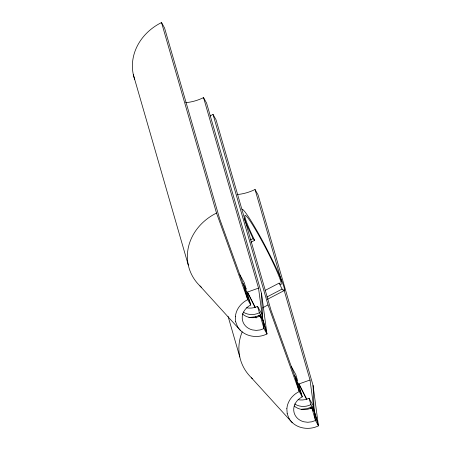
<?xml version="1.0" encoding="UTF-8"?>
<svg xmlns="http://www.w3.org/2000/svg" width="451" height="451" viewBox="0 0 451 451"><rect width="100%" height="100%" fill="white"/><g stroke="black" fill="none" stroke-linecap="round" stroke-linejoin="round"><path stroke-width="0.68" d="M259.257 315.452L259.629 315.796L259.342 316.292L259.037 315.542L260.937 314.837M310.745 406.915L311.134 407.67L310.846 408.172L310.542 407.422L312.442 406.717M250.655 239.887L253.112 238.607L254.629 240.332L250.942 242.249M265.036 290.461L279.163 283.11A38.91 3.208 62.5 0 0 271.457 259.5A38.91 3.208 62.5 0 0 246.922 216.728A38.91 3.208 62.5 0 0 254.629 240.332M266.716 297.085L282.072 289.091A45.923 3.783 62.5 0 0 270.403 256.021A45.923 3.783 62.5 0 0 242.091 209.151M267.409 299.317L283.995 290.686M248.907 317.543L255.644 316.743L259.037 315.542M255.069 307.514L247.447 292.085L258.524 288.116L203.536 97.613A45.1 39.671 -16.1 0 1 185.62 102.687M134.652 79.348A52.113 45.839 -16.1 0 1 161.526 22.55L164.553 27.962L219.541 218.47L250.756 304.994L247.751 299.627L244.087 286.926L247.114 292.333L250.756 304.994A15.283 13.445 -16.1 0 0 242.238 318.513A15.283 13.445 -16.1 0 0 252.391 329.912L256.264 330.391L260.216 329.94L263.97 328.599L258.524 288.116M237.451 326.524L237.525 326.614C243.354 336.587 257.076 338.915 266.969 333.96L262.606 318.479L261.552 293.528L206.564 103.025L203.536 97.613M306.573 399.394L298.951 383.964L310.029 379.996L283.899 289.469M312.983 410.76L314.11 410.354L313.056 385.408L258.068 194.9L255.04 189.488A45.1 39.671 -16.1 0 1 237.125 194.567M210.048 116.014A52.113 45.839 -16.1 0 1 213.03 114.43L216.057 119.842L271.045 310.344L302.26 396.869L299.255 391.507L295.591 378.806L298.618 384.213L302.26 396.869A15.283 13.445 -16.1 0 0 293.736 410.393A15.283 13.445 -16.1 0 0 303.895 421.792L307.768 422.271L311.714 421.82L315.469 420.479L310.029 379.996M288.956 418.404L289.029 418.494C294.858 428.467 308.58 430.795 318.474 425.84L314.11 410.354L310.914 404.643L309.048 398.239A15.317 13.474 -16.1 0 1 298.1 399.665M310.542 407.422L307.148 408.617L301.234 409.294M259.021 315.638L262.606 318.479L259.41 312.763L257.544 306.359A15.317 13.474 -16.1 0 1 246.596 307.785M310.525 407.518L314.11 410.354M235.659 321.783L237.525 326.614M287.163 413.663L289.029 418.494M235.321 316.653L235.715 321.834M286.825 408.533L287.219 413.714M199.956 285.934L240.687 330.724M251.461 377.814L292.192 422.598M291.335 366.59L295.8 374.561L297.654 380.954L294.458 375.238M309.048 398.239L313.563 406.306M239.831 274.71L244.295 282.681L246.15 289.074A15.34 13.491 -16.1 0 0 244.989 289.711M257.544 306.359L262.065 314.432M242.954 283.363L246.15 289.074M294.199 405.996A15.283 13.445 -16.1 0 0 311.827 407.817L314.854 413.223L317.605 422.784M242.255 313.71A15.283 13.445 -16.1 0 0 260.323 315.937L263.35 321.343L266.101 330.904M315.469 420.479L318.474 425.84M263.97 328.599L266.969 333.96M298.951 383.964L306.917 399.473M247.447 292.085L255.413 307.593M279.163 283.11L282.072 289.091M255.644 316.743L256.106 317.989M213.03 114.43L268.018 304.932L299.255 391.507A22.234 19.556 -16.1 0 0 286.881 408.595M161.526 22.55L216.514 213.058L247.751 299.627A22.234 19.556 -16.1 0 0 235.383 316.715M255.04 189.488L281.757 282.038M311.827 407.817L315.463 420.405M260.323 315.937L263.959 328.525M228.105 316.45L239.802 356.983M133.316 74.601L188.298 265.109M313.056 385.408L318.44 425.727M261.552 293.528L266.936 333.853M252.453 378.75A52.113 45.839 -16.1 0 1 242.221 331.773M262.713 307.915A52.113 45.839 -16.1 0 1 268.018 304.932M310.914 404.643A15.34 13.491 -16.1 0 1 294.683 403.944M201.456 287.332A52.113 45.839 -16.1 0 1 216.514 213.058M259.41 312.763A15.34 13.491 -16.1 0 1 243.179 312.064M253.112 238.607A45.923 3.783 62.5 0 1 245.164 221.103M244.927 220.533A45.923 3.783 62.5 0 1 244.087 218.414"/></g></svg>
